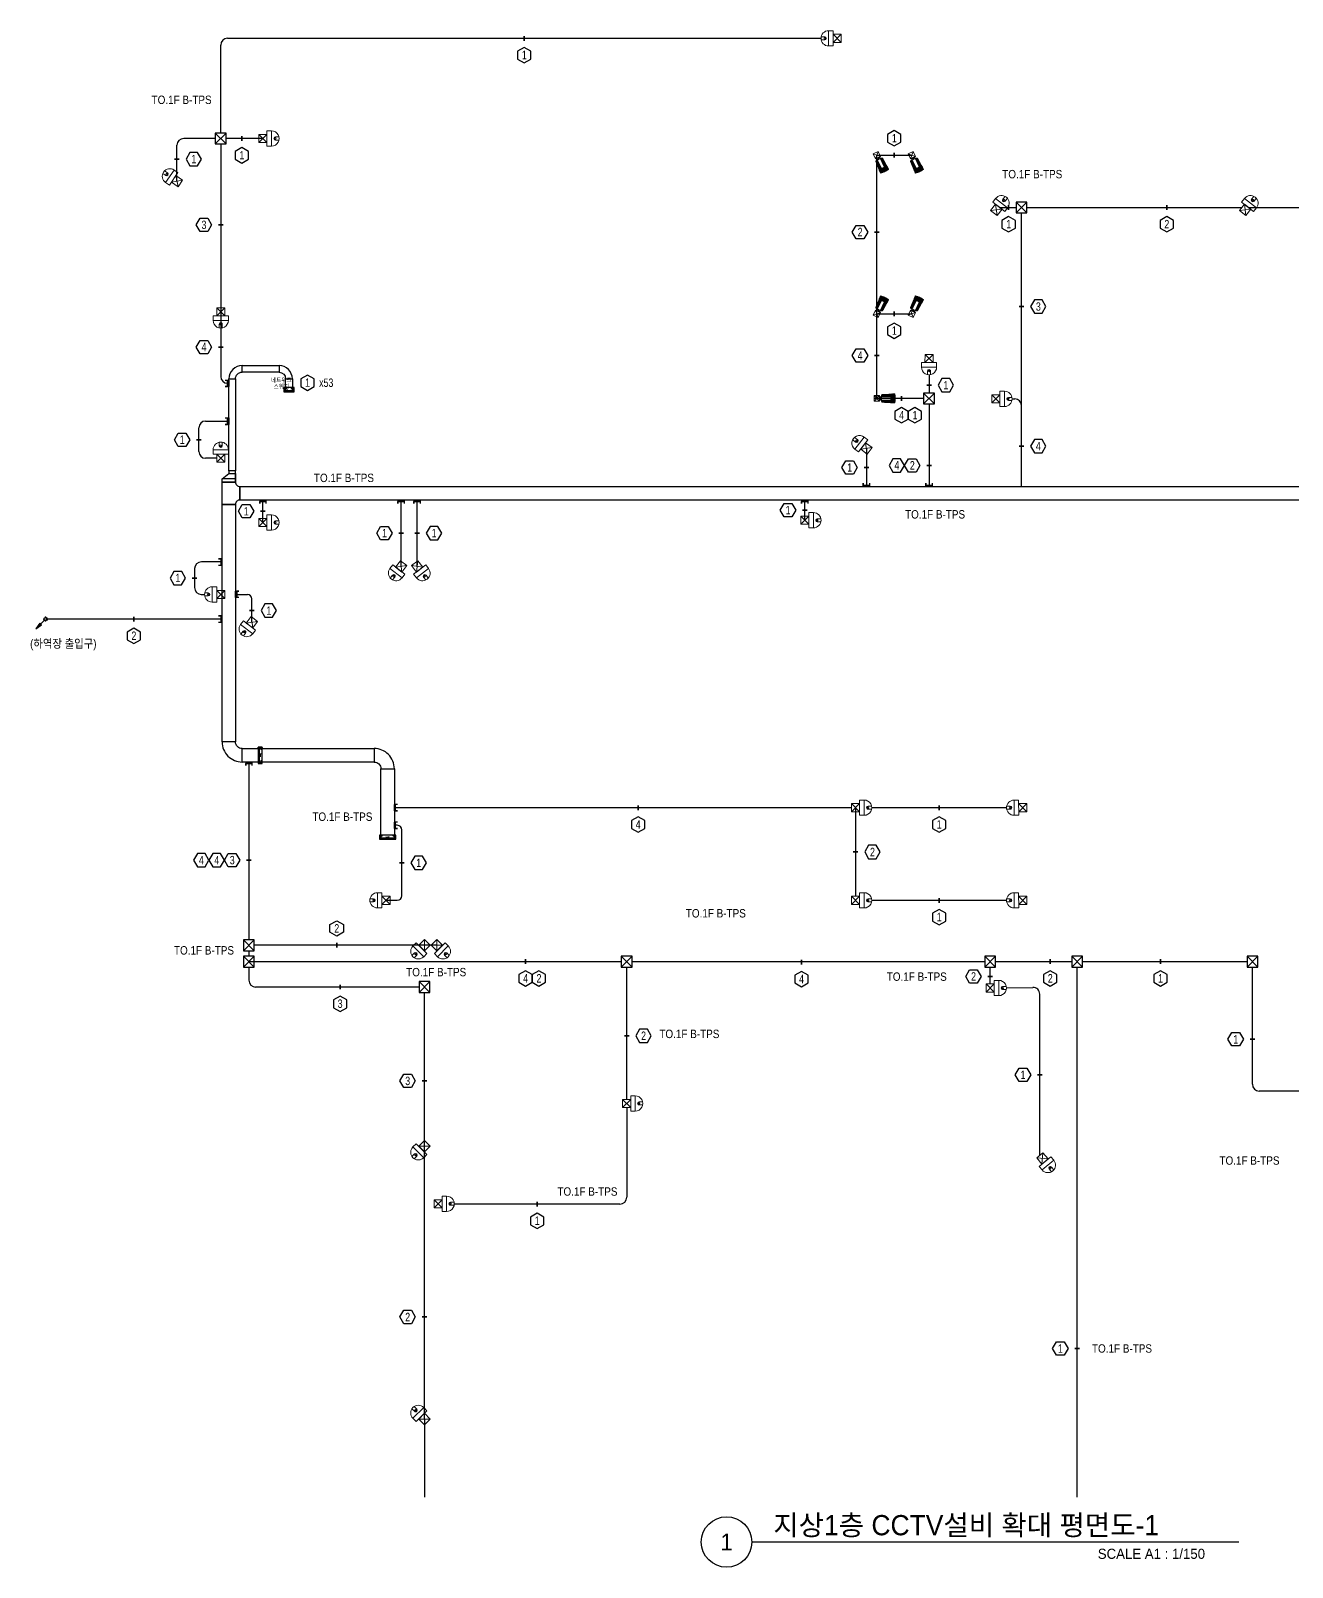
# Model space of a CAD drawing. Header units: millimetres. Extents: x 89860 to 502050, y -351975 to 882300.
# Drawn here: x 266487 to 322679, y -351975 to -283551 of the extents above; entities that cross this region are included whole.
import ezdxf
from ezdxf.enums import TextEntityAlignment as Align

# ---------------------------------------------------------------- set-up
doc = ezdxf.new("R2010")
doc.units = ezdxf.units.MM
doc.header["$LTSCALE"] = 150
doc.set_wipeout_variables(frame=1)
doc.linetypes.add('D1', pattern=[3, 1, -1, 1])
doc.layers.get('0').update_dxf_attribs({"lineweight": 0})
doc.layers.add('-----16 CCTV', color=3, linetype='Continuous', lineweight=0)
for name, color, linetype in [('-----17 CCTV Cable', 4, 'Continuous'), ('-----20 General Symbol', 3, 'Continuous'), ('-----27 Communication Cable Tray', 2, 'Continuous'), ('-----29 Indicator', 1, 'Continuous'), ('-----30 Text', 2, 'Continuous'), ('-----41 Drawing Title', 2, 'Continuous')]:
    doc.layers.add(name, color=color, linetype=linetype)
doc.styles.add('ELEC', font='')
doc.styles.get('ELEC').set_extended_font_data('Dotum')

# ---------------------------------------------------------------- blocks, each defined once
blk = doc.blocks.new('Dome Camera')
at = {"layer": '-----16 CCTV', "linetype": 'Continuous'}
for p, q in [((-180, 180), (180, -180)), ((180, 180), (-180, -180)), ((339, -180), (-339, -180)), ((-339, -180), (-339, -383)), ((-339, -383), (339, -383)), ((339, -383), (339, -180))]:
    blk.add_line(p, q, dxfattribs=at)
at = {"layer": '-----16 CCTV', "linetype": 'Continuous', "lineweight": 0}
for p, q in [((-339, -180), (339, -180)), ((-339, -383), (-339, -180)), ((-68, -553), (-68, -715)), ((68, -553), (68, -715)), ((339, -180), (339, -383))]:
    blk.add_line(p, q, dxfattribs=at)
at = {"layer": '-----16 CCTV', "linetype": 'Continuous'}
blk.add_lwpolyline([(180, 180), (-180, 180), (-180, -180), (180, -180)], close=True, dxfattribs=at)
blk.add_lwpolyline([(-68, -715), (-68, -553, -1), (68, -553), (68, -715)], format="xyb", dxfattribs=at)
at = {"layer": '-----16 CCTV', "linetype": 'Continuous', "lineweight": 0}
blk.add_circle((0, -553), 33.9, dxfattribs=at)
blk.add_circle((0, -553), 33.9, dxfattribs=at)
blk.add_arc((0, -383), 339, 180, 0, dxfattribs=at)
at = {"layer": '-----16 CCTV', "linetype": 'Continuous'}
blk.add_arc((0, -383), 339, 180, 0, dxfattribs=at)
blk = doc.blocks.new('O08')
blk.add_hatch(color=256).paths.add_polyline_path([(120, 51), (-120, 51), (-120, 0), (120, 0)])
blk.add_lwpolyline([(120, 127.5), (120, 0), (-120, 0), (-120, 127.5), (-120, 51), (120, 51)])
blk = doc.blocks.new('BOX(CCTV)')
blk.add_wipeout([(-200, 200), (-200, -200), (200, -200), (200, 200)])
at = {"layer": '-----20 General Symbol'}
for p, q in [((200, 200), (-200, -200)), ((-200, 200), (200, -200))]:
    blk.add_line(p, q, dxfattribs=at)
blk.add_lwpolyline([(-200, 200), (200, 200), (200, -200), (-200, -200)], close=True, dxfattribs=at)
blk = doc.blocks.new('Thermal Camera')
at = {"layer": '-----16 CCTV', "transparency": 33554687}
h = blk.add_hatch(dxfattribs=at)
h.set_pattern_fill('ANSI38', color=256, scale=4, angle=368)
h.set_pattern_definition([(53, (129637.524, 55285.349), (-10.142671, 7.6430508), []), (143, (129637.524, 55285.349), (-27.9283927, 5.1434306), [31.75, -19.05])])
h.paths.add_polyline_path([(871, -222), (881, -216), (904, -120), (908, -62), (910, -9), (910, 0), (910, 9), (908, 62), (904, 120), (881, 216), (871, 222), (715, 218), (682, 208), (266, 187), (252, 181, 0.095066), (218, 94, -0.002871), (687, 95, -0.395185), (713, 70), (713, 0), (713, -70, -0.394589), (687, -95, -0.002872), (218, -94, 0.095066), (252, -181), (266, -187), (682, -208), (715, -218)])
at = {"layer": '-----16 CCTV'}
for p, q in [((-138, 138), (-138, -138)), ((138, 138), (-138, 138)), ((-138, -138), (138, 138)), ((-138, 138), (138, -138)), ((138, 138), (138, -138)), ((216, 53), (218, 86)), ((216, 53), (232, 44)), ((232, 0), (232, 44)), ((266, 187), (252, 181)), ((682, 208), (266, 187)), ((680, 78), (687, 95)), ((682, 208), (715, 218)), ((695, 62), (713, 70)), ((709, 0), (709, 69)), ((713, 0), (713, 70)), ((715, 218), (871, 222)), ((881, 216), (871, 222)), ((881, 216), (904, 120)), ((904, 120), (908, 62)), ((908, 62), (910, 9)), ((910, 9), (910, 0)), ((-138, -138), (138, -138)), ((216, -53), (232, -44)), ((216, -53), (218, -86)), ((232, 0), (232, -44)), ((266, -187), (252, -181)), ((682, -208), (266, -187)), ((680, -78), (687, -95)), ((682, -208), (715, -218)), ((695, -62), (713, -70)), ((709, 0), (709, -69)), ((713, 0), (713, -70)), ((715, -218), (871, -222)), ((881, -216), (871, -222)), ((881, -216), (904, -120)), ((904, -120), (908, -62)), ((908, -62), (910, -9)), ((910, -9), (910, 0))]:
    blk.add_line(p, q, dxfattribs=at)
at = {"layer": '-----16 CCTV', "lineweight": 13}
for p, q in [((138, -111), (138, 111)), ((218, 94), (218, 86)), ((218, 86), (680, 78)), ((695, 62), (695, 0)), ((218, -86), (680, -78)), ((218, -94), (218, -86)), ((695, -62), (695, 0))]:
    blk.add_line(p, q, dxfattribs=at)
for points in [[(138, 111), (138, 111)], [(151, 59), (151, 59)], [(151, 59), (151, 59)], [(159, 67), (159, -66)], [(217, 75), (165, 72), (165, -72), (217, -75)], [(208, 0), (208, 17)], [(208, 0), (208, -17)], [(217, 26), (232, 27)], [(151, -58), (151, -58)], [(217, -26), (232, -27)]]:
    blk.add_lwpolyline(points, dxfattribs=at)
blk.add_lwpolyline([(151, -59), (151, 59), (151, -58)], close=True, dxfattribs=at)
blk.add_lwpolyline([(151, -51, -0.298179), (157, -57), (157, 58)], format="xyb", dxfattribs=at)
for centre, radius, start, end in [((-200, 0), 356, 9.4628, 18.10039), ((149, 59), 8.39, 286.66509, 351.98602), ((170, 60), 13.2, 112.14996, 191.03428), ((217, 17), 9.34, 92.10396, 179.99455), ((463, 48), 250, 147.67125, 169.39345), ((538, -40708), 40804, 89.79124, 90.44929), ((304, -70229), 70321, 89.68911, 90.06973), ((-169, -8), 324, 341.4623, 350.9745), ((173, -59), 15.9, 172.87498, 240.25512), ((217, -17), 9.34, 180.00545, 267.89604), ((304, 70229), 70321, 269.93027, 270.31089), ((463, -48), 250, 190.60655, 212.32875), ((538, 40708), 40804, 269.55071, 270.20876)]:
    blk.add_arc(centre, radius, start, end, dxfattribs=at)
at = {"layer": '-----16 CCTV'}
for centre, radius, start, end in [((678, 61), 17, 3.87128, 82.4335), ((685, 67), 24.1, 4.13471, 89.12052), ((687, 69), 26.3, 3.65655, 89.90932), ((678, -61), 17, 277.5665, 356.12872), ((685, -67), 24.1, 270.87948, 355.86529), ((687, -69), 26.3, 270.09068, 356.34345)]:
    blk.add_arc(centre, radius, start, end, dxfattribs=at)
blk = doc.blocks.new('O01')
blk.add_hatch(color=256).paths.add_polyline_path([(-149, -218), (-218, -149), (-368, -368)])
blk.add_line((-46, -46), (-184, -184))
blk.add_lwpolyline([(-368, -368), (-149, -218), (-218, -149), (-368, -368)])
blk.add_circle((0, 0), 65)
for p in [(-65, 0), (-65, 0), (0, 65), (0, 65), (65, 0), (65, 0), (0, -65), (0, -65)]:
    blk.add_point(p)

msp = doc.modelspace()

# ---------------------------------------------------------------- linework, layer by layer
at = {"layer": '-----16 CCTV', "color": 3, "const_width": 0.198}
msp.add_lwpolyline([(278311, -298849), (278311, -299650), (276989, -299650), (276989, -298849)], close=True, dxfattribs=at)
at = {"layer": '-----17 CCTV Cable'}
for p, q in [((275249, -283889), (301688, -283889)), ((274949, -288350), (274949, -284189)), ((273001, -290249), (273001, -288650)), ((274949, -288350), (273301, -288350)), ((274949, -288350), (274949, -298949)), ((276830, -288350), (274949, -288350)), ((304175, -299925), (304175, -289088)), ((304175, -289088), (305729, -289088)), ((309620, -291420), (320439, -291420)), ((310616, -300245), (310616, -291420)), ((320721, -291420), (331239, -291420)), ((304175, -296162), (305729, -296162)), ((306500, -298872), (306499, -303849)), ((275308, -299249, 0), (275250, -299249)), ((306499, -299925), (304050, -299925)), ((310202, -299945), (310316, -299945)), ((310616, -303849), (310616, -300245)), ((274276, -300935), (275308, -300935, 0)), ((273976, -302290), (273976, -301235)), ((303707, -302150), (303707, -303850)), ((274771, -302590), (274276, -302590)), ((276830, -305450), (276830, -304449)), ((282990, -307402), (282990, -304449)), ((283702, -307402), (283702, -304449)), ((300966, -305350), (300966, -304449)), ((275010, -307206, 0), (274088, -307205)), ((273788, -307505), (273787, -308352)), ((274086, -308652), (274228, -308652)), ((275608, -308653), (276140, -308653)), ((276340, -309893), (276340, -308853)), ((275008, -309750, 0), (267150, -309750)), ((276206, -316116, 0), (276206, -325835)), ((303048, -318150), (282674, -318150, 0)), ((303228, -318149), (303228, -322095)), ((309950, -318150), (303950, -318150)), ((282816, -318935, 0), (282674, -318935, 0)), ((283016, -322075), (283016, -319135)), ((282313, -322275), (282816, -322275)), ((303950, -322275), (309950, -322275)), ((284023, -324277), (276206, -324277)), ((284577, -324277), (284023, -324277)), ((293032, -329300), (293032, -325005)), ((309227, -325999), (309227, -325005)), ((313096, -339300, 0), (313096, -325005)), ((320906, -330467), (320906, -325005)), ((284023, -326135), (276506, -326135)), ((284023, -329300), (284023, -326135)), ((309948, -326168), (311129, -326150)), ((311433, -333632), (311433, -326450)), ((284023, -333227), (284023, -329300)), ((293032, -331140, 0), (293032, -329300, 0)), ((323895, -330767), (321206, -330767)), ((293032, -331500, 0), (293032, -335499)), ((284023, -339300), (284023, -333227)), ((292732, -335799), (285352, -335799)), ((284023, -345373), (284023, -339300)), ((313096, -348850), (313096, -339300, 0)), ((284023, -345373), (284023, -348850))]:
    msp.add_line(p, q, dxfattribs=at)
for centre, radius, start, end in [((275249, -284189, 0), 300, 90, 180), ((273301, -288650, 0), 300, 90, 180), ((275249, -298949), 300, 180, 270), ((310316, -300245, 0), 300, 0, 90), ((274276, -301235, 0), 300, 90, 180), ((274276, -302290), 300, 180, 270), ((274088, -307505, 0), 300, 89.91902, 179.91902), ((274087, -308352), 300, 179.91902, 269.91902), ((276140, -308853, 0), 200, 0, 90), ((282816, -319135, 0), 200, 0, 90), ((282816, -322075), 200, 270, 0), ((276506, -325835, 0), 300, 180, 270), ((311133, -326450, 0), 300, 0, 90.88969), ((321206, -330467, 0), 300, 180, 270), ((292732, -335499, 0), 300, 270, 0)]:
    msp.add_arc(centre, radius, start, end, dxfattribs=at)
at = {"layer": '-----27 Communication Cable Tray', "elevation": 0}
for points in [[(275608, -299055), (275608, -299055, -0.414214), (275908, -298755), (275908, -298755), (275908, -298455, 0.414214), (275308, -299055)], [(277549, -298755), (277549, -298755, -0.406098), (277841, -299055), (277841, -299055), (278141, -299055, 0.410217), (277549, -298455)], [(275608, -304647), (275008, -304647), (275008, -304647), (275008, -303647), (275608, -303647, 0.414214), (275808, -303847), (275808, -304447), (275808, -304447, 0.414214)], [(275908, -315516), (275908, -315516, -0.414214), (275608, -315216), (275608, -315216), (275008, -315216, 0.414214), (275908, -316116)], [(281783, -316116), (281783, -316116, -0.414214), (282083, -316416), (282083, -316416), (282683, -316416, 0.414214), (281783, -315516)]]:
    msp.add_lwpolyline(points, format="xyb", close=True, dxfattribs=at)
for points in [[(275908, -298455), (277549, -298455), (277549, -298755), (275908, -298755)], [(275608, -299055), (275608, -303147), (275308, -303147), (275308, -299055)], [(277841, -299588), (277841, -299055), (278141, -299055), (278141, -299588)], [(342092, -304448), (275808, -304449), (275808, -303849), (342092, -303848)], [(275608, -304647), (275608, -315216), (275008, -315216), (275008, -304647)], [(281783, -316116), (275908, -316116), (275908, -315516), (281783, -315516)], [(282083, -319550), (282083, -316416), (282683, -316416), (282683, -319550)]]:
    msp.add_lwpolyline(points, close=True, dxfattribs=at)
at = {"layer": '-----27 Communication Cable Tray', "color": 1, "elevation": 0}
msp.add_lwpolyline([(277766, -299438), (277766, -299638), (278216, -299638), (278216, -299438), (277766, -299438)], dxfattribs=at)
at = {"layer": '-----27 Communication Cable Tray', "color": 1, "linetype": 'D1', "elevation": 0}
for points in [[(277766, -299438), (278216, -299638)], [(278216, -299438), (277766, -299638)]]:
    msp.add_lwpolyline(points, dxfattribs=at)
at = {"layer": '-----27 Communication Cable Tray', "elevation": 0}
for points in [[(277816, -299588), (277816, -299638), (278166, -299638), (278166, -299588), (277816, -299588)], [(277891, -299488), (277841, -299488), (277841, -299588), (278141, -299588), (278141, -299488), (278091, -299488)], [(275608, -303647), (275608, -303147), (275308, -303147), (275308, -303267), (275608, -303267), (275608, -303500), (275008, -303500), (275308, -303267), (275608, -303267), (275608, -303647), (275008, -303647), (275008, -303500)]]:
    msp.add_lwpolyline(points, dxfattribs=at)
at = {"layer": '-----27 Communication Cable Tray', "color": 1}
for points in [[(276793, -315448), (276613, -315448), (276613, -316183), (276793, -316183), (276793, -315448)], [(282015, -319370), (282015, -319550), (282750, -319550), (282750, -319370), (282015, -319370)]]:
    msp.add_lwpolyline(points, dxfattribs=at)
at = {"layer": '-----27 Communication Cable Tray', "color": 1, "linetype": 'D1'}
for points in [[(276793, -315448), (276613, -316183)], [(276793, -316183), (276613, -315448)], [(282015, -319370), (282750, -319550)], [(282750, -319370), (282015, -319550)]]:
    msp.add_lwpolyline(points, dxfattribs=at)
at = {"layer": '-----27 Communication Cable Tray'}
for points in [[(276658, -315493), (276613, -315493), (276613, -316138), (276658, -316138), (276658, -315493)], [(276748, -315561), (276748, -315516), (276658, -315516), (276658, -316116), (276748, -316116), (276748, -316071)], [(282060, -319505), (282060, -319550), (282705, -319550), (282705, -319505), (282060, -319505)], [(282128, -319415), (282083, -319415), (282083, -319505), (282683, -319505), (282683, -319415), (282638, -319415)]]:
    msp.add_lwpolyline(points, dxfattribs=at)
at = {"layer": '-----29 Indicator'}
for points in [[(288469, -283778, 74.1, 74.1, 0), (288469, -284001, 0, 0, 0), (288469, -284295, 0, 0, 0)], [(275890, -288239, 74.1, 74.1, 0), (275890, -288461, 0, 0, 0), (275890, -288756, 0, 0, 0)], [(272890, -289265, 74.1, 74.1, 0), (273112, -289265, 0, 0, 0), (273406, -289265, 0, 0, 0)], [(317086, -291309, 74.1, 74.1, 0), (317086, -291531, 0, 0, 0), (317086, -291825, 0, 0, 0)], [(275060, -292195, 74.1, 74.1, 0), (274838, -292195, 0, 0, 0), (274544, -292195, 0, 0, 0)], [(304286, -292515, 74.1, 74.1, 0), (304064, -292515, 0, 0, 0), (303769, -292515, 0, 0, 0)], [(275060, -297635, 74.1, 74.1, 0), (274838, -297635, 0, 0, 0), (274544, -297635, 0, 0, 0)], [(304286, -298015, 74.1, 74.1, 0), (304064, -298015, 0, 0, 0), (303769, -298015, 0, 0, 0)], [(274088, -301763, 74.1, 74.1, 0), (273865, -301763, 0, 0, 0), (273571, -301763, 0, 0, 0)], [(303819, -303000, 74.1, 74.1, 0), (303596, -303000, 0, 0, 0), (303302, -303000, 0, 0, 0)], [(306611, -302905, 74.1, 74.1, 0), (306388, -302905, 0, 0, 0), (306094, -302905, 0, 0, 0)], [(273899, -307928, 74.1, 74.1, 0), (273676, -307928, 0, 0, 0), (273382, -307928, 0, 0, 0)], [(276229, -309373, 74.1, 74.1, 0), (276451, -309373, 0, 0, 0), (276746, -309373, 0, 0, 0)], [(306950, -318039, 74.1, 74.1, 0), (306950, -318261, 0, 0, 0), (306950, -318555, 0, 0, 0)], [(303117, -320122, 74.1, 74.1, 0), (303339, -320122, 0, 0, 0), (303633, -320122, 0, 0, 0)], [(282905, -320605, 74.1, 74.1, 0), (283128, -320605, 0, 0, 0), (283422, -320605, 0, 0, 0)], [(306950, -322164, 74.1, 74.1, 0), (306950, -322387, 0, 0, 0), (306950, -322681, 0, 0, 0)], [(300816, -324924, 74.1, 74.1, 0), (300816, -325146, 0, 0, 0), (300816, -325440, 0, 0, 0)], [(309338, -325665, 74.1, 74.1, 0), (309115, -325665, 0, 0, 0), (308821, -325665, 0, 0, 0)], [(280265, -326024, 74.1, 74.1, 0), (280265, -326246, 0, 0, 0), (280265, -326540, 0, 0, 0)], [(321018, -328465, 74.1, 74.1, 0), (320795, -328465, 0, 0, 0), (320501, -328465, 0, 0, 0)], [(284134, -330315, 74.1, 74.1, 0), (283911, -330315, 0, 0, 0), (283617, -330315, 0, 0, 0)], [(289042, -335688, 74.1, 74.1, 0), (289042, -335911, 0, 0, 0), (289042, -336205, 0, 0, 0)], [(284134, -340830, 74.1, 74.1, 0), (283911, -340830, 0, 0, 0), (283617, -340830, 0, 0, 0)]]:
    msp.add_lwpolyline(points, format="xyseb", dxfattribs=at)
for points in [[(288766, -284810), (288766, -284467), (288469, -284295), (288171, -284467), (288171, -284810), (288469, -284982), (288766, -284810)], [(273922, -288968), (273578, -288968), (273406, -289265), (273578, -289562), (273922, -289562), (274093, -289265), (273922, -288968)], [(276187, -289271), (276187, -288927), (275890, -288756), (275592, -288927), (275592, -289271), (275890, -289442), (276187, -289271)], [(274029, -291898), (274372, -291898), (274544, -292195), (274372, -292492), (274029, -292492), (273857, -292195), (274029, -291898)], [(317384, -292341), (317384, -291997), (317086, -291825), (316789, -291997), (316789, -292341), (317086, -292512), (317384, -292341)], [(303254, -292218), (303598, -292218), (303769, -292515), (303598, -292812), (303254, -292812), (303082, -292515), (303254, -292218)], [(274029, -297338), (274372, -297338), (274544, -297635), (274372, -297932), (274029, -297932), (273857, -297635), (274029, -297338)], [(303254, -297718), (303598, -297718), (303769, -298015), (303598, -298312), (303254, -298312), (303082, -298015), (303254, -297718)], [(279114, -299397), (279114, -299053), (278816, -298882), (278519, -299053), (278519, -299397), (278816, -299568), (279114, -299397)], [(273056, -301465), (273399, -301465), (273571, -301763), (273399, -302060), (273056, -302060), (272884, -301763), (273056, -301465)], [(302787, -302703), (303130, -302703), (303302, -303000), (303130, -303298), (302787, -303298), (302615, -303000), (302787, -302703)], [(305235, -302608), (304892, -302608), (304720, -302905), (304892, -303202), (305235, -303202), (305407, -302905), (305235, -302608)], [(305579, -302608), (305922, -302608), (306094, -302905), (305922, -303202), (305579, -303202), (305407, -302905), (305579, -302608)], [(272866, -308224), (273210, -308225), (273382, -307928), (273211, -307630), (272867, -307629), (272695, -307927), (272866, -308224)], [(277261, -309075), (276917, -309075), (276746, -309373), (276917, -309670), (277261, -309670), (277432, -309373), (277261, -309075)], [(307247, -319071), (307247, -318727), (306950, -318555), (306653, -318727), (306653, -319071), (306950, -319242), (307247, -319071)], [(304149, -319825), (303805, -319825), (303633, -320122), (303805, -320420), (304149, -320420), (304320, -320122), (304149, -319825)], [(283937, -320308), (283594, -320308), (283422, -320605), (283594, -320902), (283937, -320902), (284109, -320605), (283937, -320308)], [(307247, -323196), (307247, -322853), (306950, -322681), (306653, -322853), (306653, -323196), (306950, -323368), (307247, -323196)], [(301114, -325956), (301114, -325612), (300816, -325440), (300519, -325612), (300519, -325956), (300816, -326127), (301114, -325956)], [(280562, -327056), (280562, -326712), (280265, -326540), (279967, -326712), (279967, -327056), (280265, -327227), (280562, -327056), (280562, -327056)], [(319986, -328168), (320329, -328168), (320501, -328465), (320329, -328762), (319986, -328762), (319814, -328465), (319986, -328168)], [(283102, -330018), (283445, -330018), (283617, -330315), (283445, -330612), (283102, -330612), (282930, -330315), (283102, -330018)], [(289339, -336720), (289339, -336377), (289042, -336205), (288744, -336377), (288744, -336720), (289042, -336892), (289339, -336720)], [(283102, -340533), (283446, -340533), (283617, -340830), (283446, -341127), (283102, -341127), (282930, -340830), (283102, -340533)]]:
    msp.add_lwpolyline(points, close=True, dxfattribs=at)
at = {"layer": '-----29 Indicator', "elevation": 0}
for points in [[(304654, -288167), (304654, -288510), (304952, -288682), (305249, -288510), (305249, -288167), (304952, -287995), (304654, -288167)], [(311537, -295535), (311194, -295535), (311022, -295832), (311194, -296130), (311537, -296130), (311709, -295832), (311537, -295535)], [(305249, -297083), (305249, -296740), (304952, -296568), (304654, -296740), (304654, -297083), (304952, -297255), (305249, -297083)], [(305572, -300846), (305572, -300502), (305275, -300330), (304977, -300502), (304977, -300846), (305275, -301017), (305572, -300846), (305572, -300846)], [(311537, -301749), (311194, -301749), (311022, -302047), (311194, -302344), (311537, -302344), (311709, -302047), (311537, -301749)], [(275909, -304652), (276253, -304652), (276425, -304950), (276253, -305247), (275909, -305247), (275738, -304950), (275909, -304652)], [(300046, -304602), (300389, -304602), (300561, -304899), (300389, -305197), (300046, -305197), (299874, -304899), (300046, -304602)], [(282070, -305628), (282413, -305628), (282585, -305926), (282413, -306223), (282070, -306223), (281898, -305926), (282070, -305628)], [(284623, -305628), (284280, -305628), (284108, -305926), (284280, -306223), (284623, -306223), (284795, -305926), (284623, -305628)], [(271377, -310671), (271377, -310327), (271079, -310155), (270782, -310327), (270782, -310671), (271079, -310842), (271377, -310671)], [(293840, -319071), (293840, -318727), (293542, -318555), (293245, -318727), (293245, -319071), (293542, -319242), (293840, -319071)], [(274255, -320188), (273912, -320188), (273740, -320485), (273912, -320782), (274255, -320782), (274427, -320485), (274255, -320188)], [(274942, -320188), (274599, -320188), (274427, -320485), (274599, -320782), (274942, -320782), (275114, -320485), (274942, -320188)], [(275286, -320188), (275629, -320188), (275801, -320485), (275629, -320782), (275286, -320782), (275114, -320485), (275286, -320188)], [(280412, -323357), (280412, -323700), (280115, -323872), (279817, -323700), (279817, -323357), (280115, -323185), (280412, -323357)], [(288825, -325926), (288825, -325582), (288527, -325410), (288230, -325582), (288230, -325926), (288527, -326097), (288825, -325926)], [(289420, -325926), (289420, -325582), (289122, -325410), (288825, -325582), (288825, -325926), (289122, -326097), (289420, -325926), (289420, -325926)], [(312194, -325926), (312194, -325582), (311897, -325410), (311599, -325582), (311599, -325926), (311897, -326097), (312194, -325926)], [(317104, -325926), (317104, -325582), (316807, -325410), (316509, -325582), (316509, -325926), (316807, -326097), (317104, -325926)], [(293953, -328008), (293609, -328008), (293438, -328305), (293609, -328602), (293953, -328602), (294124, -328305), (293953, -328008)], [(310513, -329744), (310856, -329744), (311028, -330041), (310856, -330338), (310513, -330338), (310341, -330041), (310513, -329744)], [(312176, -341939), (312519, -341939), (312691, -342236), (312519, -342534), (312176, -342534), (312004, -342236), (312176, -341939)]]:
    msp.add_lwpolyline(points, close=True, dxfattribs=at)
for points in [[(304952, -289199, 74.1, 74.1, 0), (304952, -288976, 0, 0, 0), (304952, -288682, 0, 0, 0)], [(304952, -296051, 74.1, 74.1, 0), (304952, -296274, 0, 0, 0), (304952, -296568, 0, 0, 0)], [(310505, -295832, 74.1, 74.1, 0), (310728, -295832, 0, 0, 0), (311022, -295832, 0, 0, 0)], [(305275, -299814, 74.1, 74.1, 0), (305275, -300036, 0, 0, 0), (305275, -300330, 0, 0, 0)], [(310505, -302047, 74.1, 74.1, 0), (310728, -302047, 0, 0, 0), (311022, -302047, 0, 0, 0)], [(276941, -304950, 74.1, 74.1, 0), (276719, -304950, 0, 0, 0), (276425, -304950, 0, 0, 0)], [(301078, -304899, 74.1, 74.1, 0), (300855, -304899, 0, 0, 0), (300561, -304899, 0, 0, 0)], [(283102, -305926, 74.1, 74.1, 0), (282879, -305926, 0, 0, 0), (282585, -305926, 0, 0, 0)], [(283591, -305926, 74.1, 74.1, 0), (283814, -305926, 0, 0, 0), (284108, -305926, 0, 0, 0)], [(271079, -309639, 74.1, 74.1, 0), (271079, -309861, 0, 0, 0), (271079, -310155, 0, 0, 0)], [(293542, -318039, 74.1, 74.1, 0), (293542, -318261, 0, 0, 0), (293542, -318555, 0, 0, 0)], [(276318, -320485, 74.1, 74.1, 0), (276095, -320485, 0, 0, 0), (275801, -320485, 0, 0, 0)], [(280115, -324388, 74.1, 74.1, 0), (280115, -324166, 0, 0, 0), (280115, -323872, 0, 0, 0)], [(288527, -324894, 74.1, 74.1, 0), (288527, -325116, 0, 0, 0), (288527, -325410, 0, 0, 0)], [(311897, -324894, 74.1, 74.1, 0), (311897, -325116, 0, 0, 0), (311897, -325410, 0, 0, 0)], [(316807, -324894, 74.1, 74.1, 0), (316807, -325116, 0, 0, 0), (316807, -325410, 0, 0, 0)], [(292921, -328305, 74.1, 74.1, 0), (293143, -328305, 0, 0, 0), (293438, -328305, 0, 0, 0)], [(311545, -330041, 74.1, 74.1, 0), (311322, -330041, 0, 0, 0), (311028, -330041, 0, 0, 0)], [(313208, -342236, 74.1, 74.1, 0), (312985, -342236, 0, 0, 0), (312691, -342236, 0, 0, 0)]]:
    msp.add_lwpolyline(points, format="xyseb", dxfattribs=at)
at = {"layer": '-----41 Drawing Title', "color": 7}
msp.add_line((320294, -350850), (298606, -350850), dxfattribs=at)
msp.add_circle((297481, -350850), 1125, dxfattribs=at)

# ---------------------------------------------------------------- block references
at = {"layer": '-----16 CCTV'}
for p, rotation in [((302410, -283890), 269.9595080638851), ((276830, -288350), 89.95950806388505), ((273001, -290249), 235.8450351181425), ((274951, -296068), 359.9595080638851), ((306500, -298150), 359.9595080638851), ((276830, -305450), 89.95950806388505), ((283702, -307402), 37.61664106910835), ((274950, -308653), 269.9595080638851), ((303228, -318149), 89.95950806388511), ((282313, -322275), 269.9595080638851), ((303228, -322275), 89.95950806388511), ((284023, -324277), 314.9595080638851), ((309226, -326179), 89.95950806388511), ((293032, -331320, 0), 89.95950806388511), ((284023, -333227), 314.9595080638851), ((311549, -333770), 39.81403183459773), ((284630, -335788), 89.95950806388511), ((284023, -345373), 224.959508063885)]:
    msp.add_blockref('Dome Camera', p, dxfattribs=dict(at, rotation=rotation))
at = {"layer": '-----16 CCTV', "color": 3}
for p, xscale, yscale, zscale, rotation in [((304175, -289088), -0.9023765432099208, 0.9023765432099208, 0.9023765432099208, 115.5878247100447), ((305729, -289088), -0.9023765432099208, 0.9023765432099208, 0.9023765432099208, 115.5878247100447), ((304175, -296162), 0.9023765432099209, 0.9023765432099209, 0.9023765432099209, 64.41217528995534), ((305729, -296162), 0.9023765432099209, 0.9023765432099209, 0.9023765432099209, 64.41217528995534), ((304175, -299925), -0.9023765432099208, 0.9023765432099208, 0.9023765432099208, 180)]:
    msp.add_blockref('Thermal Camera', p, dxfattribs=dict(at, xscale=xscale, yscale=yscale, zscale=zscale, rotation=rotation))
at = {"layer": '-----16 CCTV', "xscale": -1}
for p, rotation in [((320580, -291531), 141.7841584299209), ((309480, -299945), 90), ((303707, -302150), 232.3833589308917), ((274951, -302590), 180.0404919361149), ((300966, -305350), 90), ((282990, -307402), 322.3833589308917), ((276340, -309893), 322.3833589308917), ((310672, -318149), 270.0404919361149), ((310672, -322275), 270.0404919361149), ((284577, -324277), 45.04049193611499)]:
    msp.add_blockref('Dome Camera', p, dxfattribs=dict(at, rotation=rotation))
at = {"layer": '-----17 CCTV Cable', "yscale": 1.199999999953434, "zscale": 1.199999999953434}
for p, xscale, rotation in [((275308, -299249, 0), 1.199999999953434, 90), ((275308, -300935, 0), 1.199999999953434, 90), ((276830, -304449), -1.199999999953434, 180), ((282990, -304449), -1.199999999953434, 180), ((283702, -304449), -1.199999999953434, 180), ((300966, -304449), -1.199999999953434, 180), ((275010, -307206, 0), -1.199999999953434, 89.91901612778378), ((275608, -308653), 1.199999999953434, 270), ((275010, -309750, 0), -1.199999999953434, 89.91901612778378), ((276206, -316116, 0), -1.199999999953434, 180), ((282674, -318150, 0), -1.199999999953434, 270), ((282674, -318935, 0), -1.199999999953434, 270)]:
    msp.add_blockref('O08', p, dxfattribs=dict(at, xscale=xscale, rotation=rotation))
at = {"layer": '-----17 CCTV Cable', "xscale": 1.199999999953434, "yscale": 1.199999999953434, "zscale": 1.199999999953434}
for p in [(303707, -303850), (306499, -303849)]:
    msp.add_blockref('O08', p, dxfattribs=at)
at = {"layer": '-----20 General Symbol', "xscale": 1.199999999953434, "yscale": 1.199999999953434, "zscale": 1.199999999953434}
msp.add_blockref('O01', (267150, -309750), dxfattribs=at)

# ---------------------------------------------------------------- texts
at = {"layer": '-----16 CCTV', "color": 3, "style": 'ELEC', "width": 0.9}
for s, p in [('네트워크', (277650, -299109)), ('스위치', (277650, -299389))]:
    msp.add_text(s, height=197.6, dxfattribs=at).set_placement(p, align=Align.MIDDLE_CENTER)
at = {"layer": '-----30 Text', "transparency": 33554687, "style": 'ELEC', "width": 0.8}
for s, p in [('1', (288473, -284632)), ('1', (304956, -288333)), ('1', (273754, -289265)), ('1', (275894, -289093)), ('3', (274204, -292195)), ('2', (317090, -292163)), ('2', (303430, -292515)), ('3', (311369, -295832, 0)), ('1', (304956, -296905)), ('4', (274204, -297635)), ('4', (303430, -298015)), ('1', (278820, -299219)), ('x53', (279650, -299225)), ('1', (307252, -299335)), ('4', (305279, -300668)), ('1', (273232, -301763)), ('4', (311369, -302047, 0)), ('1', (302963, -303000)), ('4', (305068, -302905)), ('2', (305755, -302905)), ('1', (276085, -304950, 0)), ('1', (300222, -304899, 0)), ('1', (282245, -305926, 0)), ('1', (284455, -305926, 0)), ('1', (277093, -309373)), ('2', (271083, -310493, 0)), ('4', (293546, -318893, 0)), ('1', (306954, -318893)), ('2', (303981, -320122)), ('4', (274088, -320485, 0)), ('4', (274775, -320485, 0)), ('3', (275462, -320485, 0)), ('1', (283769, -320605)), ('1', (306954, -323018)), ('2', (280119, -323524)), ('4', (288531, -325748)), ('2', (289126, -325748)), ('4', (300820, -325778)), ('2', (308482, -325665)), ('2', (311901, -325748)), ('1', (316811, -325748)), ('3', (280269, -326878)), ('2', (293785, -328305)), ('1', (320162, -328465)), ('3', (283278, -330315)), ('1', (310688, -330041)), ('1', (289046, -336542)), ('2', (283278, -340830)), ('1', (312352, -342236))]:
    msp.add_text(s, height=375, dxfattribs=at).set_placement(p, align=Align.MIDDLE_CENTER)
at = {"layer": '-----30 Text', "style": 'ELEC', "width": 0.9}
for s, p in [('TO.1F B-TPS', (273208, -286627, 0)), ('TO.1F B-TPS', (311098, -289937, 0)), ('TO.1F B-TPS', (280438, -303461, 0)), ('TO.1F B-TPS', (306768, -305087, 0)), ('(하역장 출입구)', (267938, -310870, 0)), ('TO.1F B-TPS', (280368, -318550, 0)), ('TO.1F B-TPS', (297004, -322852, 0)), ('TO.1F B-TPS', (274204, -324502, 0)), ('TO.1F B-TPS', (305954, -325672, 0)), ('TO.1F B-TPS', (295824, -328222, 0)), ('TO.1F B-TPS', (320774, -333862, 0)), ('TO.1F B-TPS', (291284, -335242, 0)), ('TO.1F B-TPS', (315094, -342232, 0))]:
    msp.add_text(s, height=375, dxfattribs=at).set_placement(p, align=Align.MIDDLE)
at = {"layer": '-----30 Text', "transparency": 33554687, "style": 'ELEC', "width": 0.8}
msp.add_text('1', height=375, rotation=359.91902, dxfattribs=at).set_placement((273043, -307916), align=Align.MIDDLE_CENTER)
at = {"layer": '-----41 Drawing Title', "color": 2, "style": 'ELEC'}
msp.add_text('지상1층 CCTV설비 확대 평면도-1', height=900, dxfattribs=at).set_placement((299564, -350550))
at = {"layer": '-----41 Drawing Title', "color": 7, "style": 'ELEC'}
msp.add_text('1', height=750, dxfattribs=at).set_placement((297481, -350850), align=Align.MIDDLE)
at = {"layer": '-----41 Drawing Title', "style": 'ELEC'}
msp.add_text('SCALE A1 : 1/150', height=450, dxfattribs=at).set_placement((318794, -351600), align=Align.RIGHT)

# ---------------------------------------------------------------- next in the draw order: block references
at = {"layer": '-----20 General Symbol', "lineweight": 0, "extrusion": (0, 0, -1), "xscale": 1.2, "yscale": 1.2, "zscale": -1.2}
for p in [(-274949, -288350), (-310616, -291420), (-306499, -299925), (-276206, -325005), (-284023, -326135)]:
    msp.add_blockref('BOX(CCTV)', p, dxfattribs=at)

# ---------------------------------------------------------------- next in the draw order: linework, layer by layer
at = {"layer": '-----17 CCTV Cable'}
msp.add_line((276206, -325005), (320906, -325005), dxfattribs=at)
at = {"layer": '-----29 Indicator'}
for points in [[(310046, -291309, 74.1, 74.1, 0), (310046, -291531, 0, 0, 0), (310046, -291825, 0, 0, 0)], [(306388, -299335, 74.1, 74.1, 0), (306611, -299335, 0, 0, 0), (306905, -299335, 0, 0, 0)]]:
    msp.add_lwpolyline(points, format="xyseb", dxfattribs=at)
for points in [[(310344, -292341), (310344, -291997), (310046, -291825), (309749, -291997), (309749, -292341), (310046, -292512), (310344, -292341)], [(307420, -299038), (307077, -299038), (306905, -299335), (307077, -299632), (307420, -299632), (307592, -299335), (307420, -299038)]]:
    msp.add_lwpolyline(points, close=True, dxfattribs=at)
at = {"layer": '-----29 Indicator', "elevation": 0}
msp.add_lwpolyline([(306167, -300846), (306167, -300502), (305870, -300330), (305572, -300502), (305572, -300846), (305870, -301017), (306167, -300846)], close=True, dxfattribs=at)

# ---------------------------------------------------------------- next in the draw order: block references
at = {"layer": '-----16 CCTV', "xscale": -1, "rotation": 141.7841584299209}
msp.add_blockref('Dome Camera', (309497, -291531), dxfattribs=at)
at = {"layer": '-----20 General Symbol', "lineweight": 0, "extrusion": (0, 0, -1), "xscale": 1.2, "yscale": 1.2, "zscale": -1.2}
msp.add_blockref('BOX(CCTV)', (-276206, -324277), dxfattribs=at)

# ---------------------------------------------------------------- next in the draw order: texts
at = {"layer": '-----30 Text', "transparency": 33554687, "style": 'ELEC', "width": 0.8}
for p in [(310050, -292163), (305874, -300668)]:
    msp.add_text('1', height=375, dxfattribs=at).set_placement(p, align=Align.MIDDLE_CENTER)
at = {"layer": '-----30 Text', "style": 'ELEC', "width": 0.9}
msp.add_text('TO.1F B-TPS', height=375, dxfattribs=at).set_placement((284548, -325472, 0), align=Align.MIDDLE)

# ---------------------------------------------------------------- next in the draw order: block references
at = {"layer": '-----20 General Symbol', "lineweight": 0, "extrusion": (0, 0, -1), "xscale": 1.2, "yscale": 1.2, "zscale": -1.2}
for p in [(-293032, -325005), (-309227, -325005), (-313096, -325005), (-320906, -325005)]:
    msp.add_blockref('BOX(CCTV)', p, dxfattribs=at)

# ---------------------------------------------------------------- next in the draw order: linework, layer by layer
at = {"layer": '-----29 Indicator'}
msp.add_lwpolyline([(308306, -325368), (308649, -325368), (308821, -325665), (308649, -325962), (308306, -325962), (308134, -325665), (308306, -325368)], close=True, dxfattribs=at)

doc.saveas('drawing.dxf')
